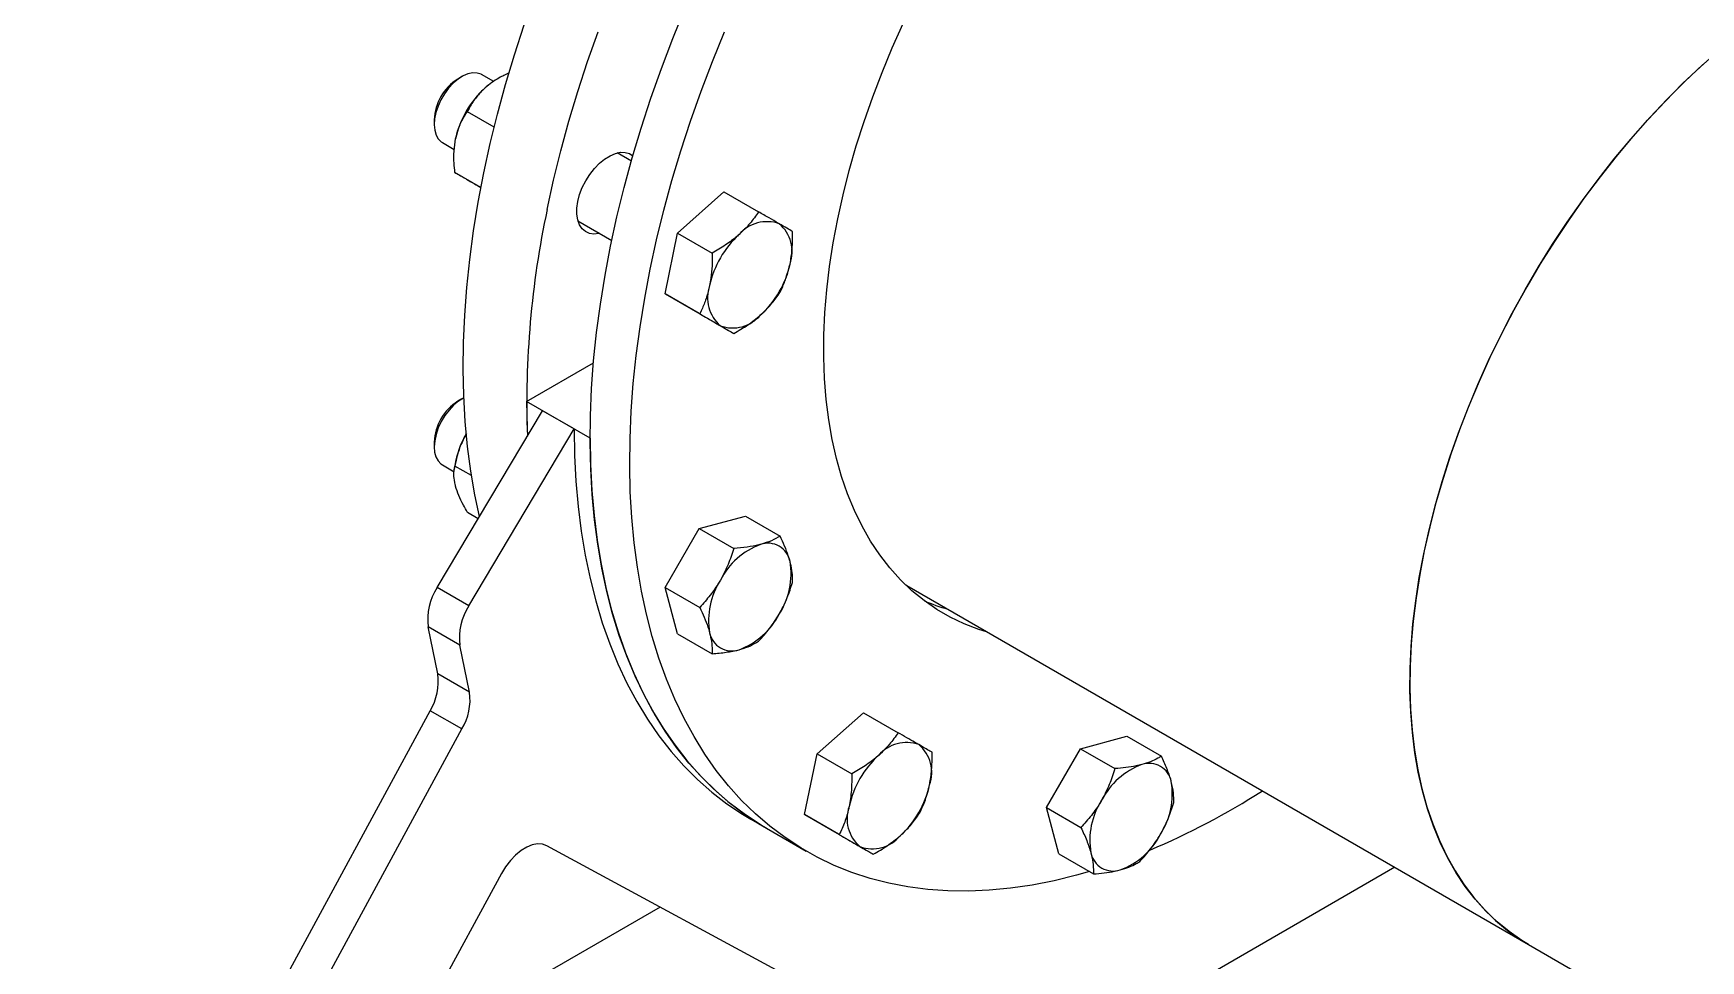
# Model space of a CAD drawing. Header units: inches. Extents: x 0.9 to 37.1, y -8.4 to 11.7.
# Drawn here: x 13.7133 to 13.9069, y 4.1097 to 4.2174 of the extents above; entities that cross this region are included whole.
import ezdxf

# ---------------------------------------------------------------- set-up
doc = ezdxf.new("R2010")
doc.units = ezdxf.units.IN
doc.header["$MEASUREMENT"] = 0

msp = doc.modelspace()

# ---------------------------------------------------------------- linework, layer by layer
at = {"color": 7, "linetype": 'Continuous', "lineweight": 25}
for p, q in [((13.76303978616795, 4.212340121949423), (13.76255262459187, 4.212058798126543)), ((13.76673146449147, 4.211750516133034), (13.7653187705673, 4.212566046976396)), ((13.76611716654986, 4.211357055465042), (13.76571453403761, 4.21102108823851)), ((13.76614082021028, 4.211375579420801), (13.76611716654986, 4.211357055465042)), ((13.75981781807216, 4.207321460985191), (13.75981781807216, 4.206758904770639)), ((13.76676880617929, 4.206467535019993), (13.76366439236268, 4.20825967496955)), ((13.76076184925971, 4.204672372449489), (13.76214435450166, 4.203874269161417)), ((13.78271034952387, 4.202526102150999), (13.78106421772484, 4.203476393811057)), ((13.76523310141395, 4.199463468392705), (13.76222033911574, 4.201202699046897)), ((13.78807062485707, 4.194170256852233), (13.79345990494347, 4.198948961413231)), ((13.79345990494347, 4.198948961413231), (13.79747721753453, 4.196629816218804)), ((13.77650729641726, 4.195582719284147), (13.78043663384238, 4.193314361071983)), ((13.78662657161014, 4.187113280929581), (13.78807062485707, 4.194170256852233)), ((13.78807062485707, 4.194170256852233), (13.79208793744813, 4.191851111657806)), ((13.78662657161014, 4.187113280929581), (13.7906438842012, 4.184794135735154)), ((13.7905717984496, 4.184835009567926), (13.78662657161014, 4.187113280929581)), ((13.7905717984496, 4.184835009567926), (13.79458911104066, 4.182515864373499)), ((13.77054757071095, 4.174605949421156), (13.77830188770655, 4.179082421338336)), ((13.76303978616795, 4.174915983150135), (13.76255262459187, 4.174634659327256)), ((13.77791326634831, 4.170353823838745), (13.77054757071095, 4.174605949421156)), ((13.76016406731756, 4.153001491915465), (13.77238899462029, 4.173542918025553)), ((13.77607184243896, 4.171416855234347), (13.77238899462029, 4.173542918025553)), ((13.76384691513624, 4.15087542912426), (13.77607184243896, 4.171416855234347)), ((13.75981781807216, 4.169897322185903), (13.75981781807216, 4.169334765971351)), ((13.76076184925971, 4.167248233650202), (13.7621362875003, 4.166454787342889)), ((13.76220807276428, 4.167161433913328), (13.76214646109114, 4.166726365907754)), ((13.76415394770828, 4.165997390547419), (13.76222033911574, 4.167113639027876)), ((13.76492276642525, 4.160997487611803), (13.76366439236268, 4.161723931495329)), ((13.7905717984496, 4.159857554223838), (13.795961078536, 4.161301180004569)), ((13.795961078536, 4.161301180004569), (13.79997839112706, 4.158982034810142)), ((13.78662657161014, 4.153024220910559), (13.7905717984496, 4.159857554223838)), ((13.7905717984496, 4.159857554223838), (13.79458911104066, 4.157538409029411)), ((13.76384691513624, 4.15087542912426), (13.76016406731756, 4.153001491915465)), ((13.78662657161014, 4.153024220910559), (13.7906438842012, 4.150705075716132)), ((13.78807062485707, 4.147634513378013), (13.78662657161014, 4.153024220910559)), ((13.81468694823367, 4.153237959604206), (13.81453450499559, 4.153326774971243)), ((13.81468694823367, 4.153237959604206), (13.88687076547979, 4.111567128896587)), ((13.76278918727831, 4.146300700107877), (13.75910633945963, 4.148426762899081)), ((13.76023684552984, 4.14297070798393), (13.75910633945963, 4.148426762899081)), ((13.78807062485707, 4.147634513378013), (13.79208793744813, 4.145315368183586)), ((13.76391969334852, 4.140844645192725), (13.76278918727831, 4.146300700107877)), ((13.76391969334852, 4.140844645192725), (13.76023684552984, 4.14297070798393)), ((13.71326789211498, 4.05379333925503), (13.75935543581776, 4.138706037039272)), ((13.76303828363644, 4.136579974248067), (13.75935543581776, 4.138706037039272)), ((13.80427487450378, 4.133690377342618), (13.80966415459018, 4.138469081903617)), ((13.80966415459018, 4.138469081903617), (13.81368146718124, 4.13614993670919)), ((13.71695073993366, 4.051667276463824), (13.76303828363644, 4.136579974248067)), ((13.83484263178293, 4.134292237996377), (13.84023191186933, 4.135735863777109)), ((13.84023191186933, 4.135735863777109), (13.84424922446039, 4.133416718582681)), ((13.80283082125684, 4.126633401419966), (13.80427487450378, 4.133690377342618)), ((13.80427487450378, 4.133690377342618), (13.80829218709484, 4.131371232148192)), ((13.83089740494347, 4.127458904683099), (13.83484263178293, 4.134292237996377)), ((13.83484263178293, 4.134292237996377), (13.83885994437399, 4.13197309280195)), ((13.79657080536866, 4.126109296260821), (13.798412229278, 4.125046264865219)), ((13.80283082125684, 4.126633401419966), (13.8068481338479, 4.124314256225539)), ((13.8067760480963, 4.124355130058311), (13.80283082125684, 4.126633401419966)), ((13.83089740494347, 4.127458904683099), (13.83491471753453, 4.125139759488672)), ((13.8323414581904, 4.122069197150553), (13.83089740494347, 4.127458904683099)), ((13.798412229278, 4.125046264865252), (13.80301578905135, 4.122388686376245)), ((13.8067760480963, 4.124355130058311), (13.81079336068737, 4.122035984863884)), ((13.80420364040544, 4.106055782657646), (13.77290656637997, 4.123029613404078)), ((13.8323414581904, 4.122069197150553), (13.83635877078147, 4.119750051956125)), ((13.87137242255358, 4.120514131825578), (13.83166112536957, 4.097589287930276)), ((13.76762281439943, 4.11979314592771), (13.73992516100196, 4.068762383962175)), ((13.78604595003711, 4.115903526341521), (13.75614176356895, 4.098640206953539)), ((13.88687076547979, 4.111567128896588), (13.90385703217093, 4.101761165861584))]:
    msp.add_line(p, q, dxfattribs=at)
at = {"color": 7, "linetype": 'Continuous', "lineweight": 25, "flags": 128}
for points in [[(13.78029757627847, 4.192643745992281), (13.78104086166632, 4.196047025005083), (13.78188225353038, 4.199471881218332), (13.78282051701204, 4.202913288183251), (13.78385427508028, 4.206366195160553), (13.78498201055257, 4.209825534533101), (13.78620206832159, 4.213286229243328), (13.78751265778432, 4.216743200244521), (13.78891185547, 4.220191373955027)], [(13.76556618500375, 4.201147997157101), (13.7663094703916, 4.204551276169904), (13.76715086225566, 4.207976132383152), (13.76808912573732, 4.211417539348071), (13.76912288380556, 4.214870446325373), (13.77025061927785, 4.218329785697922)], [(13.77293188064111, 4.196895871574691), (13.77367516602897, 4.200299150587494), (13.77451655789302, 4.203724006800742), (13.77545482137468, 4.207165413765661), (13.77648857944292, 4.210618320742963), (13.77761631491521, 4.214077660115512), (13.77883637268423, 4.217538354825738)], [(13.78490113605182, 4.189986167503275), (13.78564442143968, 4.193389446516078), (13.78648581330373, 4.196814302729326), (13.78742407678539, 4.200255709694243), (13.78845783485363, 4.203708616671547), (13.78958557032592, 4.207167956044095), (13.79080562809494, 4.210628650754321), (13.79211621755767, 4.214085621755515), (13.79351541524335, 4.217533795466021)], [(13.80667216592464, 4.195817970544426), (13.8072929785572, 4.19862265181336), (13.80801167989818, 4.201447840365521), (13.80882671340049, 4.20428741747161), (13.80973631388306, 4.207135233239924), (13.81073851135381, 4.209985119935654), (13.81183113527616, 4.212830905338819), (13.81301181927001, 4.215666426111927), (13.81427800623674, 4.21848554114839)], [(13.87471487991432, 4.156928596494988), (13.87532942658087, 4.159704969645524), (13.87604087394868, 4.162501643095839), (13.87684768118118, 4.165312559873994), (13.87774810091354, 4.168131632160175), (13.87874018303714, 4.170952754471553), (13.87982177892301, 4.1737698168854), (13.88099054607531, 4.176576718271823), (13.88224395320464, 4.179367379507452), (13.88357928571027, 4.182135756641466), (13.88499365155933, 4.184875853985447), (13.88648398755035, 4.187581737098705), (13.88804706594743, 4.190247545640955), (13.88967950147083, 4.192867506064509), (13.8913777586287, 4.195435944118494), (13.89313815937422, 4.197947297138017), (13.89495689107135, 4.200396126091658), (13.89683001475224, 4.202777127361204), (13.8987534736481, 4.205085144228096), (13.90072310197526, 4.207315178041745), (13.90273463395736, 4.209462399045488), (13.90478371306406, 4.211522156836767), (13.90686590144628, 4.213489990438868), (13.90897668954765, 4.215361637962397)], [(13.90712827910798, 4.213729291724704), (13.90504226777975, 4.211773252495562), (13.90298880575512, 4.209724745259958), (13.90097234037556, 4.207588206628407), (13.89899723885606, 4.205368263867828), (13.89706777882671, 4.203069724879911), (13.89518813906829, 4.200697567788269), (13.89336239046195, 4.198256930156941), (13.89159448717263, 4.195753097863562), (13.88988825808519, 4.19319149365133), (13.88824739851188, 4.190577665384562), (13.88667546218916, 4.187917274033243), (13.88517585358107, 4.185216081412632), (13.88375182050593, 4.182479937704451), (13.88240644710228, 4.179714768786697), (13.88114264714932, 4.176926563399504), (13.87996315775635, 4.174121360174873), (13.87887053343473, 4.171305234558333), (13.87786714056544, 4.168484285650885), (13.87695515227401, 4.165664622999699), (13.876136543724, 4.162852353366206), (13.87541308783924, 4.160053567500202), (13.87478635146408, 4.157274326948649), (13.87425769196995, 4.154520650927709), (13.8738282543156, 4.15179850328646), (13.87349896856735, 4.149113779590536), (13.87327054788481, 4.146472294353636), (13.87314348697632, 4.143879768444582), (13.87311806102752, 4.141341816697201), (13.87319432510534, 4.138863935749831), (13.87337211403877, 4.136451492140839), (13.87365104277658, 4.134109710685885), (13.87403050722122, 4.131843663162141), (13.87450968553722, 4.129658257323944), (13.87508753993104, 4.127558226273701), (13.87576281889874, 4.125548118211039), (13.87653405993644, 4.123632286582415), (13.87739959270779, 4.121814880652528), (13.87835754266155, 4.120099836517925), (13.87940583509142, 4.118490868582301), (13.88054219962944, 4.116991461511923), (13.88176417516306, 4.115604862688626), (13.88306911516538, 4.114334075176693), (13.88445419342693, 4.113181851218902), (13.88591641017663, 4.112150686275772), (13.88687076547979, 4.111567128896588)], [(13.7653187705673, 4.212566046976396), (13.76524976914619, 4.212603538249155), (13.76479540476032, 4.212753277595032), (13.76428463018198, 4.212770144597656), (13.76373386212638, 4.212653597137685), (13.763160802732, 4.212407381146376), (13.76258387059929, 4.21203941020828), (13.7620216088017, 4.211561511212114), (13.76149208889604, 4.21098904422483), (13.76101233008776, 4.210340408806427), (13.7605977522197, 4.209636452632954), (13.76026168016567, 4.208899801435041), (13.76001491555799, 4.208154131788306), (13.75986538961421, 4.207423410128738), (13.75981790822117, 4.206731122451714), (13.75987399746993, 4.206099519452789), (13.76003185460588, 4.205548901372032), (13.76028640597078, 4.205096965527612), (13.76062947007432, 4.204758237509419), (13.76076184925971, 4.204672372449489)], [(13.77648923846347, 4.197848780568346), (13.77670149790454, 4.198649722026075), (13.77700998973564, 4.199455035313126), (13.77740583920846, 4.200241553032462), (13.77787765845437, 4.200986648501304), (13.77841187409272, 4.201668886679607), (13.77899311771224, 4.202268640817129), (13.77960466799225, 4.202768657079304), (13.78022893174466, 4.203154550908645), (13.78084795003789, 4.203415220842278), (13.78144391484269, 4.203543167880813), (13.7819996813367, 4.203534711220904), (13.78249926112978, 4.203390094145257), (13.78288780895865, 4.203147799638361)], [(13.76507989671284, 4.161261512101474), (13.76454828742296, 4.163756412682607), (13.76407155641309, 4.166527420870735), (13.76369621632679, 4.169375811510387), (13.7634228180274, 4.172297404195512), (13.76325176276462, 4.175287911085961), (13.76318330158563, 4.178342943200486), (13.76321753496666, 4.181458016858176), (13.7633544126655, 4.184628560258875), (13.76359373379525, 4.187849920192926), (13.76393514711916, 4.19111736887041), (13.76437815156608, 4.194426110859816), (13.76492209696591, 4.197771290126003), (13.76556618500375, 4.201147997157101)], [(13.7790289748468, 4.194126985312939), (13.7789432854414, 4.194107273073263), (13.77836533772873, 4.194047311873041), (13.77783575676369, 4.194124125462655), (13.77736977762644, 4.194335504054988), (13.77698080568835, 4.194675366672795), (13.77668003096387, 4.195133936087346), (13.77647610619422, 4.195698020091502), (13.77637489792373, 4.196351391015486), (13.77637931773007, 4.197075252567406), (13.77648923846347, 4.197848780568346)], [(13.82404440803544, 4.147836013044308), (13.82307001458859, 4.14813973106005), (13.82137072221428, 4.148785939250248), (13.81973882929039, 4.149560589945594), (13.81817787013363, 4.150462005425176), (13.81669122543394, 4.151488233423794), (13.81528211493269, 4.152637051360117), (13.81395359044947, 4.153905971150311), (13.81270852927245, 4.155292244596672), (13.81154962792691, 4.156792869339603), (13.8104793963351, 4.158404595360069), (13.80950015238033, 4.160123932018402), (13.80861401688696, 4.161947155614256), (13.80782290902713, 4.163870317451315), (13.80712854216432, 4.165889252389281), (13.80653242014253, 4.167999587864652), (13.80603583402931, 4.17019675336071), (13.8056398593196, 4.172475990306248), (13.80534535360647, 4.174832362381578), (13.80515295472368, 4.177260766209493), (13.8050630793644, 4.179755942408051), (13.80507592217863, 4.182312486981226), (13.80519145535169, 4.184924863022755), (13.80540942866447, 4.187587412707851), (13.80572937003529, 4.19029436954678), (13.8061505865424, 4.19303987087381), (13.80667216592464, 4.195817970544426)], [(13.798412229278, 4.125046264865252), (13.7977803764714, 4.125420462273898), (13.79594631534867, 4.126619332233882), (13.79418848489343, 4.127941674107418), (13.79250946496426, 4.129385547175459), (13.79091171975445, 4.13094883235517), (13.78939759417542, 4.132629235309975), (13.78796931041526, 4.134424289816813), (13.78662896467734, 4.13633136138566), (13.78537852410386, 4.138347651126009), (13.7842198238888, 4.140470199854619), (13.7831545645845, 4.142695892438535), (13.78218430960589, 4.145021462366975), (13.78131048293596, 4.147443496545372), (13.78053436703583, 4.149958440304578), (13.77985710096262, 4.152562602617818), (13.77927967869768, 4.155252161517788), (13.77880294768781, 4.158023169705915), (13.77842760760151, 4.160871560345567), (13.77815420930212, 4.163793153030691), (13.77798315403934, 4.166783659921141), (13.77791469286035, 4.169838692035666), (13.77794892624138, 4.172953765693356), (13.77808580394022, 4.176124309094054), (13.77832512506997, 4.179345669028106), (13.77866653839388, 4.18261311770559), (13.7791095428408, 4.185921859694996), (13.77965348824063, 4.189267038961182), (13.78029757627847, 4.192643745992281)], [(13.83590069206088, 4.120014495172686), (13.83438030271849, 4.119586188355733), (13.83180471858651, 4.118957653816425), (13.82925949432925, 4.118459935397374), (13.82674836541427, 4.118093763568993), (13.82427501726954, 4.117859675738934), (13.82184307987454, 4.11775801546337), (13.81945612243274, 4.117788931942771), (13.81711764813337, 4.117952379802943), (13.81483108900991, 4.11824811916161), (13.8125998009032, 4.118675715980483), (13.81042705853623, 4.119234542702264), (13.80831605070803, 4.119923779171677), (13.8062698756137, 4.120742413839161), (13.80429153629736, 4.121689245245451), (13.80238393624476, 4.122762883784892), (13.80054987512202, 4.123961753744875), (13.79879204466678, 4.125284095618412), (13.79711302473761, 4.126727968686454), (13.7955152795278, 4.128291253866164), (13.79400115394877, 4.129971656820969), (13.79257287018861, 4.131766711327807), (13.79123252445069, 4.133673782896655), (13.78998208387721, 4.135690072637002), (13.78882338366214, 4.137812621365612), (13.78775812435785, 4.140038313949529), (13.78678786937924, 4.142363883877968), (13.78591404270931, 4.144785918056366), (13.78513792680918, 4.147300861815571), (13.78446066073597, 4.149905024128811), (13.78388323847103, 4.152594583028781), (13.78340650746116, 4.155365591216908), (13.78303116737486, 4.158213981856561), (13.78275776907547, 4.161135574541686), (13.78258671381269, 4.164126081432135), (13.7825182526337, 4.167181113546659), (13.78255248601473, 4.17029618720435), (13.78268936371357, 4.173466730605047), (13.78292868484332, 4.1766880905391), (13.78327009816723, 4.179955539216584), (13.78371310261415, 4.183264281205989), (13.78425704801398, 4.186609460472176), (13.78490113605182, 4.189986167503275)], [(13.7632621295366, 4.17503551283785), (13.76320896210551, 4.175008546593883), (13.76263164222184, 4.174650321973992), (13.76206745725404, 4.174181042742034), (13.76153454057118, 4.173615791918643), (13.76105002055393, 4.172972737130378), (13.76062947007432, 4.172272546687239), (13.76028640597078, 4.171537725286186), (13.76003185460588, 4.170791890691663), (13.75987399746993, 4.170059014641213), (13.75981790822117, 4.169362652374109), (13.75986538961421, 4.168725185546585), (13.76001491555799, 4.168167102866987), (13.76026168016566, 4.16770634157183), (13.7605977522197, 4.167357710908256), (13.76076184925971, 4.167248233650202)], [(13.77054757071095, 4.174605949421156), (13.77059891903776, 4.171540596554106), (13.77063594093059, 4.170597279009283)], [(13.77607184243896, 4.171416855234347), (13.77612319076577, 4.168351502367298), (13.77627716038546, 4.165349933844496), (13.77653352532636, 4.16241655488166), (13.77689190933758, 4.159555670616925), (13.77735178644116, 4.156771479792461), (13.77791248170403, 4.154068068592241), (13.77857317222859, 4.151449404644993), (13.77933288836036, 4.148919331201173), (13.78019051511118, 4.14648156149245), (13.78114479379551, 4.14413967328204), (13.7821943238778, 4.141897103613829), (13.78333756502791, 4.139757143768055), (13.78457283938182, 4.137722934430888), (13.78589833400405, 4.135797461085046), (13.78731210354848, 4.133983549628181), (13.78881207311334, 4.132283862225493), (13.79039604128644, 4.130700893402629), (13.79206168337608, 4.129236966384625), (13.79380655482278, 4.127894229686256), (13.7956280947871, 4.126674653958784), (13.79657080536866, 4.126109296260821)], [(13.77791326634831, 4.170353823838745), (13.77796461467512, 4.167288470971696), (13.77811858429479, 4.164286902448894), (13.7783749492357, 4.161353523486057), (13.77873333324692, 4.158492639221323), (13.7791932103505, 4.155708448396859), (13.77975390561337, 4.153005037196638), (13.78041459613793, 4.150386373249392), (13.78117431226971, 4.147856299805571), (13.78203193902052, 4.145418530096848), (13.78298621770485, 4.143076641886436), (13.78403574778714, 4.140834072218227), (13.78517898893725, 4.138694112372453), (13.78641426329116, 4.136659903035286), (13.78773975791339, 4.134734429689443), (13.78915352745782, 4.132920518232579), (13.79065349702268, 4.13122083082989), (13.79223746519578, 4.129637862007026), (13.79390310728542, 4.128173934989023), (13.79564797873212, 4.126831198290654), (13.79746951869644, 4.125611622563182), (13.798412229278, 4.125046264865219)], [(13.88687076547979, 4.111567128896587), (13.88610445512121, 4.112030416737966), (13.88463281537578, 4.113046286845293), (13.88323792726313, 4.114183509569526), (13.88192281180031, 4.115439621939478), (13.88069031723455, 4.116811903495464), (13.87954311287464, 4.118297382181208), (13.87848368330977, 4.119892840780659), (13.87751432302846, 4.121594823885762), (13.87663713144923, 4.123399645380107), (13.8758540083737, 4.125303396422225), (13.87516664987208, 4.127301953911285), (13.87457654460982, 4.129390989416796), (13.87408497062352, 4.131565978553033), (13.87369299255297, 4.133822210777848), (13.87340145933538, 4.136154799594653), (13.87321100236679, 4.138558693135485), (13.87312203413459, 4.141028685102225), (13.87313474732414, 4.143559426042286), (13.87324911440151, 4.146145434934328), (13.87346488767308, 4.148781111058938), (13.87378159982199, 4.15146074612853), (13.87419856492026, 4.15417853665024), (13.87471487991432, 4.156928596494988)], [(13.77290656637997, 4.123029613404078), (13.77239825978797, 4.123211821527866), (13.771825090351, 4.123245218029632), (13.77120514634823, 4.123128748971032), (13.77055799218668, 4.122866089922864), (13.76990405098101, 4.122465529970126), (13.76926396003375, 4.121939710122213), (13.76865791955618, 4.121305224383577), (13.7681050551831, 4.120582096074394), (13.76762281439943, 4.11979314592771)]]:
    msp.add_lwpolyline(points, dxfattribs=at)
at = {"color": 7, "linetype": 'Continuous', "lineweight": 25}
for centre, radius, start, end in [((13.76569629857937, 4.207085940092701), 0.005883196679054477, 122.2997006671698, 177.7056758655302), ((13.77326257213739, 4.202717999563288), 0.01122114792275093, 132.2728414399629, 167.7271584144126), ((13.87805825501604, 4.174468531741889), 0.1074920469671764, 167.957226783384, 182.0639147321311), ((13.79844518542104, 4.191266248623269), 0.00422677945616922, 70.13598149322566, 139.8555380386873), ((13.80276218316501, 4.185688236605735), 0.01122114792275126, 132.2728414399629, 167.7271584144131), ((13.79715549994482, 4.192009852088858), 0.004227805813530959, 340.1450304065547, 49.85269757865044), ((13.79016728055799, 4.192959166671871), 0.01122114792275015, 312.2728414399571, 347.7271584144079), ((13.79577396377818, 4.186637551188748), 0.004227805813529539, 160.1450304065591, 229.8526975786526), ((13.79448427830196, 4.187381154654339), 0.004226779456170876, 250.1359814932289, 319.8555380386566), ((13.76570042396196, 4.169659419760735), 0.005887414510515466, 122.3212517154262, 177.6841248172646), ((13.77266157582184, 4.165526525889597), 0.01058057892652884, 149.4635973191388, 171.1110577216934), ((13.80068714198745, 4.149958515580915), 0.008583448034925532, 110.2567276937901, 152.8704367936895), ((13.79856380287113, 4.155535583116848), 0.002616873407544073, 11.06996169792028, 108.9192865472701), ((13.79267087132, 4.154585708672894), 0.008584854303465672, 327.1308904354528, 9.73979425429681), ((13.76585474440074, 4.149276100855641), 0.006801642758453252, 146.7893118213258, 187.173391361522), ((13.800258592403, 4.149213417006135), 0.008584854303466349, 147.130890435442, 189.7397942542859), ((13.82581425785121, 4.172669744358992), 0.02307384025121557, 246.8128643559805, 253.965388917194), ((13.76953759221942, 4.147150038064436), 0.006801642758454574, 146.789311821334, 187.1733913615207), ((13.79224232173554, 4.153840610098117), 0.008583448034924715, 290.2567276937846, 332.8704367936809), ((13.79436566085187, 4.148263542562184), 0.002616873407542941, 191.0699616979457, 288.9192865473049), ((13.75367715857353, 4.14210302582747), 0.006616824411259063, 329.1103280721107, 7.535052534769282), ((13.75736000639221, 4.139976963036265), 0.006616824411258607, 329.1103280721173, 7.535052534777389), ((13.81896643281172, 4.125208357096116), 0.0112211479227581, 132.2728414399695, 167.7271584143967), ((13.81464943506774, 4.130786369113649), 0.00422677945617445, 70.13598149327119, 139.8555380386345), ((13.81335974959153, 4.131529972579242), 0.004227805813530611, 340.1450304065619, 49.852697578672), ((13.84495797532078, 4.124393199353454), 0.008583448034923113, 110.2567276937803, 152.8704367936879), ((13.84283463620446, 4.129970266889388), 0.002616873407541836, 11.06996169791054, 108.9192865473535), ((13.80637153020468, 4.132479287162263), 0.01122114792276449, 312.2728414399846, 347.7271584143913), ((13.83694170465332, 4.129020392445434), 0.008584854303471213, 327.1308904354687, 9.739794254284478), ((13.84452942573633, 4.123648100778677), 0.008584854303460317, 147.1308904354443, 189.7397942543099), ((13.80871699724944, 4.203278766003732), 0.08770104856207997, 292.952744465655, 302.607804677765), ((13.81197821342488, 4.126157671679132), 0.004227805813529589, 160.1450304065344, 229.852697578654), ((13.81068852794867, 4.126901275144729), 0.004226779456175392, 250.1359814932761, 319.8555380386169), ((13.83651315506888, 4.128275293870655), 0.0085834480349251, 290.2567276937901, 332.8704367936889), ((13.8386364941852, 4.122698226334721), 0.002616873407542594, 191.0699616979076, 288.9192865473112)]:
    msp.add_arc(centre, radius, start, end, dxfattribs=at)
for points, knots in [([(13.76571453403761, 4.21102108823851), (13.76536207393226, 4.210672699134329), (13.76464441703607, 4.209963331352339), (13.7640403374042, 4.209004722919505), (13.76374928341943, 4.208427912080878), (13.76366439236268, 4.20825967496955)], [0, 0, 0, 0, 0.4060446745436642, 0.8267623950147112, 1, 1, 1, 1]), ([(13.76852140347527, 4.212771785556117), (13.76811586185288, 4.212580730615846), (13.76710287669261, 4.212103502611103), (13.76620677912486, 4.211455702529558), (13.76572751676447, 4.211032550980904), (13.76571453403761, 4.21102108823851)], [0, 0, 0, 0, 0.3937685931704537, 0.9835778116138771, 1, 1, 1, 1]), ([(13.76229786737094, 4.205103247996684), (13.76231501695744, 4.205183335813508), (13.7624275850076, 4.205709023670869), (13.76273501371119, 4.206634199666754), (13.76321587420036, 4.207575937042623), (13.76355334248463, 4.208090386365922), (13.76366439236268, 4.20825967496955)], [0, 0, 0, 0, 0.06625438873008055, 0.4348867160202431, 0.8140395284738072, 1, 1, 1, 1]), ([(13.76222033911574, 4.201202699046897), (13.76218571658741, 4.201556719862542), (13.76210380295684, 4.202394299661206), (13.76208363293497, 4.20372292425368), (13.76222585481234, 4.204639267292624), (13.76229786737094, 4.205103247996684)], [0, 0, 0, 0, 0.2654708005955072, 0.6280788300799399, 0.9999999999999999, 0.9999999999999999, 0.9999999999999999, 0.9999999999999999]), ([(13.76222033911574, 4.201202699046897), (13.76235772351172, 4.201123331181276), (13.76263749656695, 4.200961704454353), (13.76319024054108, 4.200642484132007), (13.76353900645552, 4.200441080181432), (13.76354845416721, 4.20043562435453)], [0, 0, 0, 0, 0.4841952181635702, 0.9860273763411909, 1, 1, 1, 1]), ([(13.76354845416721, 4.20043562435453), (13.76384449661736, 4.200264670685232), (13.76433927893041, 4.199978952026053), (13.76498387039229, 4.199606754885772), (13.76524278429317, 4.199457253970568)], [0, 0, 0, 0, 0.5983286838490628, 1, 1, 1, 1]), ([(13.79747721753453, 4.196629816218804), (13.79716021842551, 4.196172141144068), (13.79652040812395, 4.195248399659472), (13.79565219505512, 4.194412880047524), (13.79521414506524, 4.193991325280956)], [0, 0, 0, 0, 0.495457963477011, 1, 1, 1, 1]), ([(13.79988139852817, 4.195241541880629), (13.79983411523926, 4.195268846719029), (13.79947611852867, 4.195475580272413), (13.79871424347095, 4.195915526670153), (13.79789207071428, 4.196390269672694), (13.79747721753453, 4.196629816218804)], [0, 0, 0, 0, 0.07010571820324926, 0.5307925293049254, 1, 1, 1, 1]), ([(13.79521414506524, 4.193991325280956), (13.79514974358671, 4.193934974857853), (13.79466213965721, 4.193508328011154), (13.79365590058711, 4.192754086483149), (13.7926137748415, 4.192153936333099), (13.79208793744813, 4.191851111657806)], [0, 0, 0, 0, 0.07010571820324313, 0.5307925293049253, 1, 1, 1, 1]), ([(13.80142244437399, 4.19435154485715), (13.80122270556283, 4.194466911739421), (13.80081956578935, 4.19469976072112), (13.80019600909342, 4.195059857778136), (13.79988139852817, 4.195241541880629)], [0, 0, 0, 0, 0.4954579634769981, 1, 1, 1, 1]), ([(13.80113198532443, 4.190573918238474), (13.80118400155751, 4.190857846466338), (13.8013201078031, 4.191600776179217), (13.80142834661564, 4.192864560045562), (13.80142441911616, 4.19385403699771), (13.80142244437399, 4.19435154485715)], [0, 0, 0, 0, 0.2352153999993417, 0.615467193598189, 1, 1, 1, 1]), ([(13.79208793744813, 4.191851111657806), (13.79208996551129, 4.191358695966038), (13.79209404080597, 4.190369210481839), (13.79198646431577, 4.189105101127759), (13.79184949257562, 4.188357414459276), (13.79179747839857, 4.188073485039131)], [0, 0, 0, 0, 0.3805934879738692, 0.764784181387486, 1, 1, 1, 1]), ([(13.79997839112706, 4.187294568934497), (13.80008276124534, 4.187511373130821), (13.80037610387799, 4.188120722959712), (13.80079936514859, 4.189190859122673), (13.80102062878474, 4.190110889569439), (13.80113198532443, 4.190573918238474)], [0, 0, 0, 0, 0.2152816572951904, 0.6050705810156085, 1, 1, 1, 1]), ([(13.79179747839857, 4.188073485039131), (13.79168785186135, 4.187616783907848), (13.79146695970448, 4.186696553273079), (13.79104425509396, 4.185625807515386), (13.790748254319, 4.185010938912521), (13.7906438842012, 4.184794135735154)], [0, 0, 0, 0, 0.3894480145147171, 0.7847188654868376, 0.9999999999999999, 0.9999999999999999, 0.9999999999999999, 0.9999999999999999]), ([(13.79771531865776, 4.18465607799665), (13.79777868908604, 4.184713023632391), (13.79825848660857, 4.185144177021912), (13.79907620535786, 4.186007249014597), (13.79967583107229, 4.186862848995246), (13.79997839112706, 4.187294568934497)], [0, 0, 0, 0, 0.070105718203244, 0.5307925293049252, 1, 1, 1, 1]), ([(13.7906438842012, 4.184794135735154), (13.79108486757293, 4.184539501332459), (13.79197491961416, 4.184025563881725), (13.79268819020057, 4.183613676098131), (13.79304806519483, 4.183405861396978)], [0, 0, 0, 0, 0.4954579634770097, 1, 1, 1, 1]), ([(13.79458911104066, 4.182515864373499), (13.79514735471025, 4.182834271927811), (13.79627407727956, 4.183476924943372), (13.79723200423887, 4.184260653828743), (13.79771531865776, 4.18465607799665)], [0, 0, 0, 0, 0.4954579634770066, 1, 1, 1, 1]), ([(13.79304806519483, 4.183405861396978), (13.79309431743349, 4.183379151771215), (13.79344450773711, 4.183176924760652), (13.79401786247402, 4.182845808827593), (13.79439753519951, 4.182626515655651), (13.79458911104066, 4.182515864373499)], [0, 0, 0, 0, 0.0701057182032493, 0.5307925293049265, 1, 1, 1, 1]), ([(13.76354845416721, 4.170902366672975), (13.7632969989251, 4.170410265765517), (13.76278500172077, 4.169408281130952), (13.76242019892385, 4.168109224680778), (13.76226546887791, 4.167338449329461), (13.76222033911574, 4.167113639027876)], [0, 0, 0, 0, 0.4060446745436614, 0.8267623950146782, 1, 1, 1, 1]), ([(13.76229786737094, 4.164790846250064), (13.7622820796936, 4.164851919789202), (13.76217845106936, 4.165252799963044), (13.76208228956714, 4.165944988292394), (13.76211685233384, 4.166629083477153), (13.76219471653125, 4.166993666551095), (13.76222033911574, 4.167113639027876)], [0, 0, 0, 0, 0.06625438873007679, 0.4348867160202307, 0.8140395284738097, 1, 1, 1, 1]), ([(13.76366439236268, 4.161723931495329), (13.76350750745474, 4.162007371741575), (13.76313633258649, 4.162677964582146), (13.76263412373406, 4.16372831408099), (13.76241089626354, 4.164433687702011), (13.76229786737094, 4.164790846250064)], [0, 0, 0, 0, 0.2654708005954801, 0.6280788300799415, 1, 1, 1, 1]), ([(13.79997839112706, 4.158982034810142), (13.79966139201804, 4.15879517546327), (13.79902158171648, 4.158418030759488), (13.79815336864765, 4.158147551446061), (13.79771531865776, 4.158011083262429)], [0, 0, 0, 0, 0.4954579634770114, 1, 1, 1, 1]), ([(13.80113198532443, 4.15603804238652), (13.80106908775917, 4.156255632290651), (13.80090450930055, 4.156824980418582), (13.80052730966349, 4.157808526632995), (13.80016204551541, 4.158589408377983), (13.79997839112706, 4.158982034810142)], [0, 0, 0, 0, 0.2352153999993336, 0.6154671935981739, 0.9999999999999999, 0.9999999999999999, 0.9999999999999999, 0.9999999999999999]), ([(13.79458911104066, 4.157538409029411), (13.79438937222949, 4.156913893583666), (13.79398623245601, 4.15565341238893), (13.79336267576008, 4.154469790642061), (13.79304806519483, 4.153872603715423)], [0, 0, 0, 0, 0.4954579634770137, 1, 1, 1, 1]), ([(13.79771531865776, 4.158011083262429), (13.79765091717924, 4.157994267746423), (13.79716331324973, 4.157866952165028), (13.79615707417964, 4.157677075721227), (13.79511494843403, 4.157584912757693), (13.79458911104066, 4.157538409029411)], [0, 0, 0, 0, 0.07010571820324811, 0.5307925293049272, 1, 1, 1, 1]), ([(13.80142244437399, 4.153592327277595), (13.80142540704793, 4.153750590202383), (13.80143373393868, 4.154195403945724), (13.80137587178762, 4.154987793469366), (13.80121363506966, 4.155686433874123), (13.80113198532443, 4.15603804238652)], [0, 0, 0, 0, 0.2152816572951909, 0.6050705810156087, 1, 1, 1, 1]), ([(13.79304806519483, 4.153872603715423), (13.79300078190593, 4.153791897178957), (13.79264278519534, 4.153180842507234), (13.79188091013761, 4.152078914820915), (13.79105873738094, 4.1511658110203), (13.7906438842012, 4.150705075716132)], [0, 0, 0, 0, 0.07010571820324665, 0.5307925293049245, 1, 1, 1, 1]), ([(13.79988139852816, 4.149926521963607), (13.79992765076682, 4.150007823712712), (13.80027784107044, 4.150623384927256), (13.80085119580736, 4.151834143078256), (13.80123086853284, 4.153002696709469), (13.80142244437399, 4.153592327277595)], [0, 0, 0, 0, 0.07010571820324465, 0.5307925293049076, 1, 1, 1, 1]), ([(13.7906438842012, 4.150705075716132), (13.79082571681816, 4.150316458983855), (13.79119110065552, 4.149535552481618), (13.79156894180211, 4.148551668764482), (13.79173457877532, 4.147978674387788), (13.79179747839857, 4.147761083292511)], [0, 0, 0, 0, 0.3805934879738538, 0.7647841813874788, 1, 1, 1, 1]), ([(13.79747721753453, 4.146758993964317), (13.79791820090627, 4.147244241889638), (13.7988082529475, 4.14822363461534), (13.79952152353391, 4.14935546563563), (13.79988139852816, 4.149926521963607)], [0, 0, 0, 0, 0.495457963477007, 1, 1, 1, 1]), ([(13.79179747839857, 4.147761083292511), (13.79187817660694, 4.147414254298166), (13.79204077958388, 4.146715410691788), (13.79209930389671, 4.145922472478246), (13.79209090049465, 4.145473630304779), (13.79208793744813, 4.145315368183586)], [0, 0, 0, 0, 0.3894480145147178, 0.7847188654868381, 0.9999999999999999, 0.9999999999999999, 0.9999999999999999, 0.9999999999999999]), ([(13.79208793744813, 4.145315368183586), (13.79264618111772, 4.145362960010034), (13.79377290368703, 4.145459016244781), (13.79473083064634, 4.14567770483163), (13.79521414506523, 4.145788042416603)], [0, 0, 0, 0, 0.4954579634770073, 1, 1, 1, 1]), ([(13.79521414506523, 4.145788042416603), (13.79527751549351, 4.145805453145245), (13.79575731301604, 4.145937275269461), (13.79657503176533, 4.146235982177944), (13.79717465747976, 4.146583594972078), (13.79747721753453, 4.146758993964317)], [0, 0, 0, 0, 0.0701057182032498, 0.530792529304927, 1, 1, 1, 1]), ([(13.81368146718124, 4.13614993670919), (13.81336446807222, 4.135692261634452), (13.81272465777066, 4.134768520149857), (13.81185644470183, 4.13393300053791), (13.81141839471194, 4.133511445771342)], [0, 0, 0, 0, 0.4954579634770105, 1, 1, 1, 1]), ([(13.81608564817487, 4.134761662371014), (13.815923232341, 4.134855452495095), (13.81549825329001, 4.135100864761701), (13.81470065162362, 4.135561434848314), (13.81402246075855, 4.135953038732291), (13.81368146718124, 4.13614993670919)], [0, 0, 0, 0, 0.2352153999993346, 0.6154671935981744, 1, 1, 1, 1]), ([(13.81141839471194, 4.133511445771342), (13.81135399323342, 4.133455095348238), (13.81086638930391, 4.133028448501538), (13.80986015023382, 4.132274206973534), (13.80881802448821, 4.131674056823485), (13.80829218709484, 4.131371232148192)], [0, 0, 0, 0, 0.07010571820324582, 0.5307925293049248, 1, 1, 1, 1]), ([(13.8176266940207, 4.133871665347534), (13.8175418352717, 4.133920679257089), (13.81730333128948, 4.134058437741039), (13.81682880403291, 4.134332499834586), (13.81633444626593, 4.134617984811776), (13.81608564817487, 4.134761662371014)], [0, 0, 0, 0, 0.2152816572951713, 0.6050705810155987, 1, 1, 1, 1]), ([(13.81733623497114, 4.13009403872886), (13.81735283763564, 4.130177991596684), (13.81747854165106, 4.130813625268176), (13.81762864550302, 4.132062228426262), (13.81762734847638, 4.133264846494153), (13.8176266940207, 4.133871665347534)], [0, 0, 0, 0, 0.07010571820324658, 0.5307925293049194, 1, 1, 1, 1]), ([(13.83885994437399, 4.13197309280195), (13.83866020556283, 4.131348577356205), (13.83825706578935, 4.130088096161469), (13.83763350909341, 4.1289044744146), (13.83731889852816, 4.128307287487962)], [0, 0, 0, 0, 0.4954579634770115, 1, 1, 1, 1]), ([(13.84198615199109, 4.132445767034969), (13.84176627925805, 4.132391467973768), (13.84119095785496, 4.132249388455116), (13.84015063696377, 4.132084374969161), (13.8392917777744, 4.132010325026766), (13.83885994437399, 4.13197309280195)], [0, 0, 0, 0, 0.2352153999993335, 0.6154671935981741, 1, 1, 1, 1]), ([(13.84424922446039, 4.133416718582681), (13.84411366198921, 4.133335048918711), (13.84373265013605, 4.133105508178216), (13.84301756116865, 4.132759547467202), (13.84233145322461, 4.13255081629443), (13.84198615199109, 4.132445767034969)], [0, 0, 0, 0, 0.2152816572951722, 0.6050705810155996, 1, 1, 1, 1]), ([(13.84540281865776, 4.130472726159059), (13.84538518494302, 4.13053691478584), (13.84525167452061, 4.131022907147579), (13.84491305034785, 4.131989373622435), (13.84447184734331, 4.132938039374817), (13.84424922446039, 4.133416718582681)], [0, 0, 0, 0, 0.07010571820324446, 0.5307925293049198, 1, 1, 1, 1]), ([(13.80829218709484, 4.131371232148192), (13.80829554907727, 4.130728556430972), (13.80830233468307, 4.12943142173016), (13.8081025352554, 4.128209909697907), (13.80800172804527, 4.127593605529516)], [0, 0, 0, 0, 0.4954579634769986, 1, 1, 1, 1]), ([(13.81618264077376, 4.126814689424882), (13.8164205233519, 4.127318097621677), (13.81690065001385, 4.128334143853455), (13.817190163332, 4.129503865159131), (13.81733623497114, 4.13009403872886)], [0, 0, 0, 0, 0.4954579634770089, 1, 1, 1, 1]), ([(13.84569327770733, 4.128027011050134), (13.84569663968976, 4.128395033388796), (13.84570342529556, 4.129137825645232), (13.84550362586789, 4.130025072715386), (13.84540281865776, 4.130472726159059)], [0, 0, 0, 0, 0.4954579634770067, 1, 1, 1, 1]), ([(13.83731889852816, 4.128307287487963), (13.83727161523926, 4.128226580951496), (13.83691361852867, 4.127615526279773), (13.83615174347094, 4.126513598593454), (13.83532957071428, 4.12560049479284), (13.83491471753453, 4.125139759488672)], [0, 0, 0, 0, 0.07010571820324608, 0.5307925293049145, 1, 1, 1, 1]), ([(13.8441522318615, 4.124361205736147), (13.84419848410015, 4.12444250748525), (13.84454867440377, 4.125058068699794), (13.84512202914069, 4.126268826850795), (13.84550170186618, 4.127437380482008), (13.84569327770733, 4.128027011050134)], [0, 0, 0, 0, 0.07010571820324565, 0.5307925293049105, 1, 1, 1, 1]), ([(13.80800172804527, 4.127593605529516), (13.80798409433053, 4.127510247874331), (13.80785058390813, 4.126879120745659), (13.80751195973536, 4.125739348052254), (13.80707075673082, 4.124792179814963), (13.8068481338479, 4.124314256225539)], [0, 0, 0, 0, 0.07010571820324571, 0.5307925293049099, 1, 1, 1, 1]), ([(13.81391956830447, 4.124176198487034), (13.81398293873275, 4.124233144122776), (13.81446273625528, 4.124664297512297), (13.81528045500456, 4.125527369504982), (13.81588008071899, 4.126382969485632), (13.81618264077376, 4.126814689424882)], [0, 0, 0, 0, 0.0701057182032462, 0.5307925293049239, 1, 1, 1, 1]), ([(13.8068481338479, 4.124314256225539), (13.80718568177618, 4.124119347860178), (13.80786396799011, 4.123727688939684), (13.80866219314159, 4.123266758928126), (13.80908989694798, 4.123019773200477), (13.80925231484154, 4.122925981887363)], [0, 0, 0, 0, 0.3805934879738678, 0.7647841813874845, 1, 1, 1, 1]), ([(13.81079336068737, 4.122035984863884), (13.81135160435696, 4.122354392418196), (13.81247832692626, 4.122997045433758), (13.81343625388558, 4.123780774319128), (13.81391956830447, 4.124176198487034)], [0, 0, 0, 0, 0.4954579634770075, 1, 1, 1, 1]), ([(13.83491471753453, 4.125139759488672), (13.83515260011267, 4.124632469629587), (13.83563272677462, 4.123608588904115), (13.83592224009276, 4.122669551107385), (13.8360683117319, 4.12219576706505)], [0, 0, 0, 0, 0.4954579634770068, 1, 1, 1, 1]), ([(13.84174805086786, 4.121193677736857), (13.8421890342396, 4.121678925662177), (13.84307908628083, 4.122658318387878), (13.84379235686724, 4.12379014940817), (13.8441522318615, 4.124361205736147)], [0, 0, 0, 0, 0.4954579634770073, 1, 1, 1, 1]), ([(13.80925231484154, 4.122925981887363), (13.80949783911457, 4.122784194950475), (13.80999255861961, 4.122498501147685), (13.8104678394051, 4.122224004024106), (13.81070850263402, 4.122084998371751), (13.81079336068737, 4.122035984863884)], [0, 0, 0, 0, 0.3894480145147193, 0.7847188654868388, 1, 1, 1, 1]), ([(13.8360683117319, 4.12219576706505), (13.8360849143964, 4.122132173650908), (13.83621061841183, 4.12165068783199), (13.83636072226379, 4.120793051821813), (13.83635942523714, 4.120099835900032), (13.83635877078147, 4.119750051956125)], [0, 0, 0, 0, 0.07010571820324374, 0.530792529304909, 1, 1, 1, 1]), ([(13.83635877078147, 4.119750051956125), (13.83678622098665, 4.119786857364627), (13.83764516147192, 4.119860816050471), (13.83868609544179, 4.120025442790036), (13.83926510360485, 4.120168428314448), (13.83948497839857, 4.120222726189142)], [0, 0, 0, 0, 0.3805934879738672, 0.7647841813874835, 1, 1, 1, 1]), ([(13.83948497839857, 4.120222726189142), (13.83982566504439, 4.120326210376522), (13.84051213211634, 4.120534725996293), (13.84122802736351, 4.120880387637104), (13.84161248927887, 4.121112008151957), (13.84174805086786, 4.121193677736857)], [0, 0, 0, 0, 0.3894480145147164, 0.7847188654868374, 1, 1, 1, 1])]:
    msp.add_open_spline(points, degree=3, knots=knots, dxfattribs=at)

doc.saveas('drawing.dxf')
